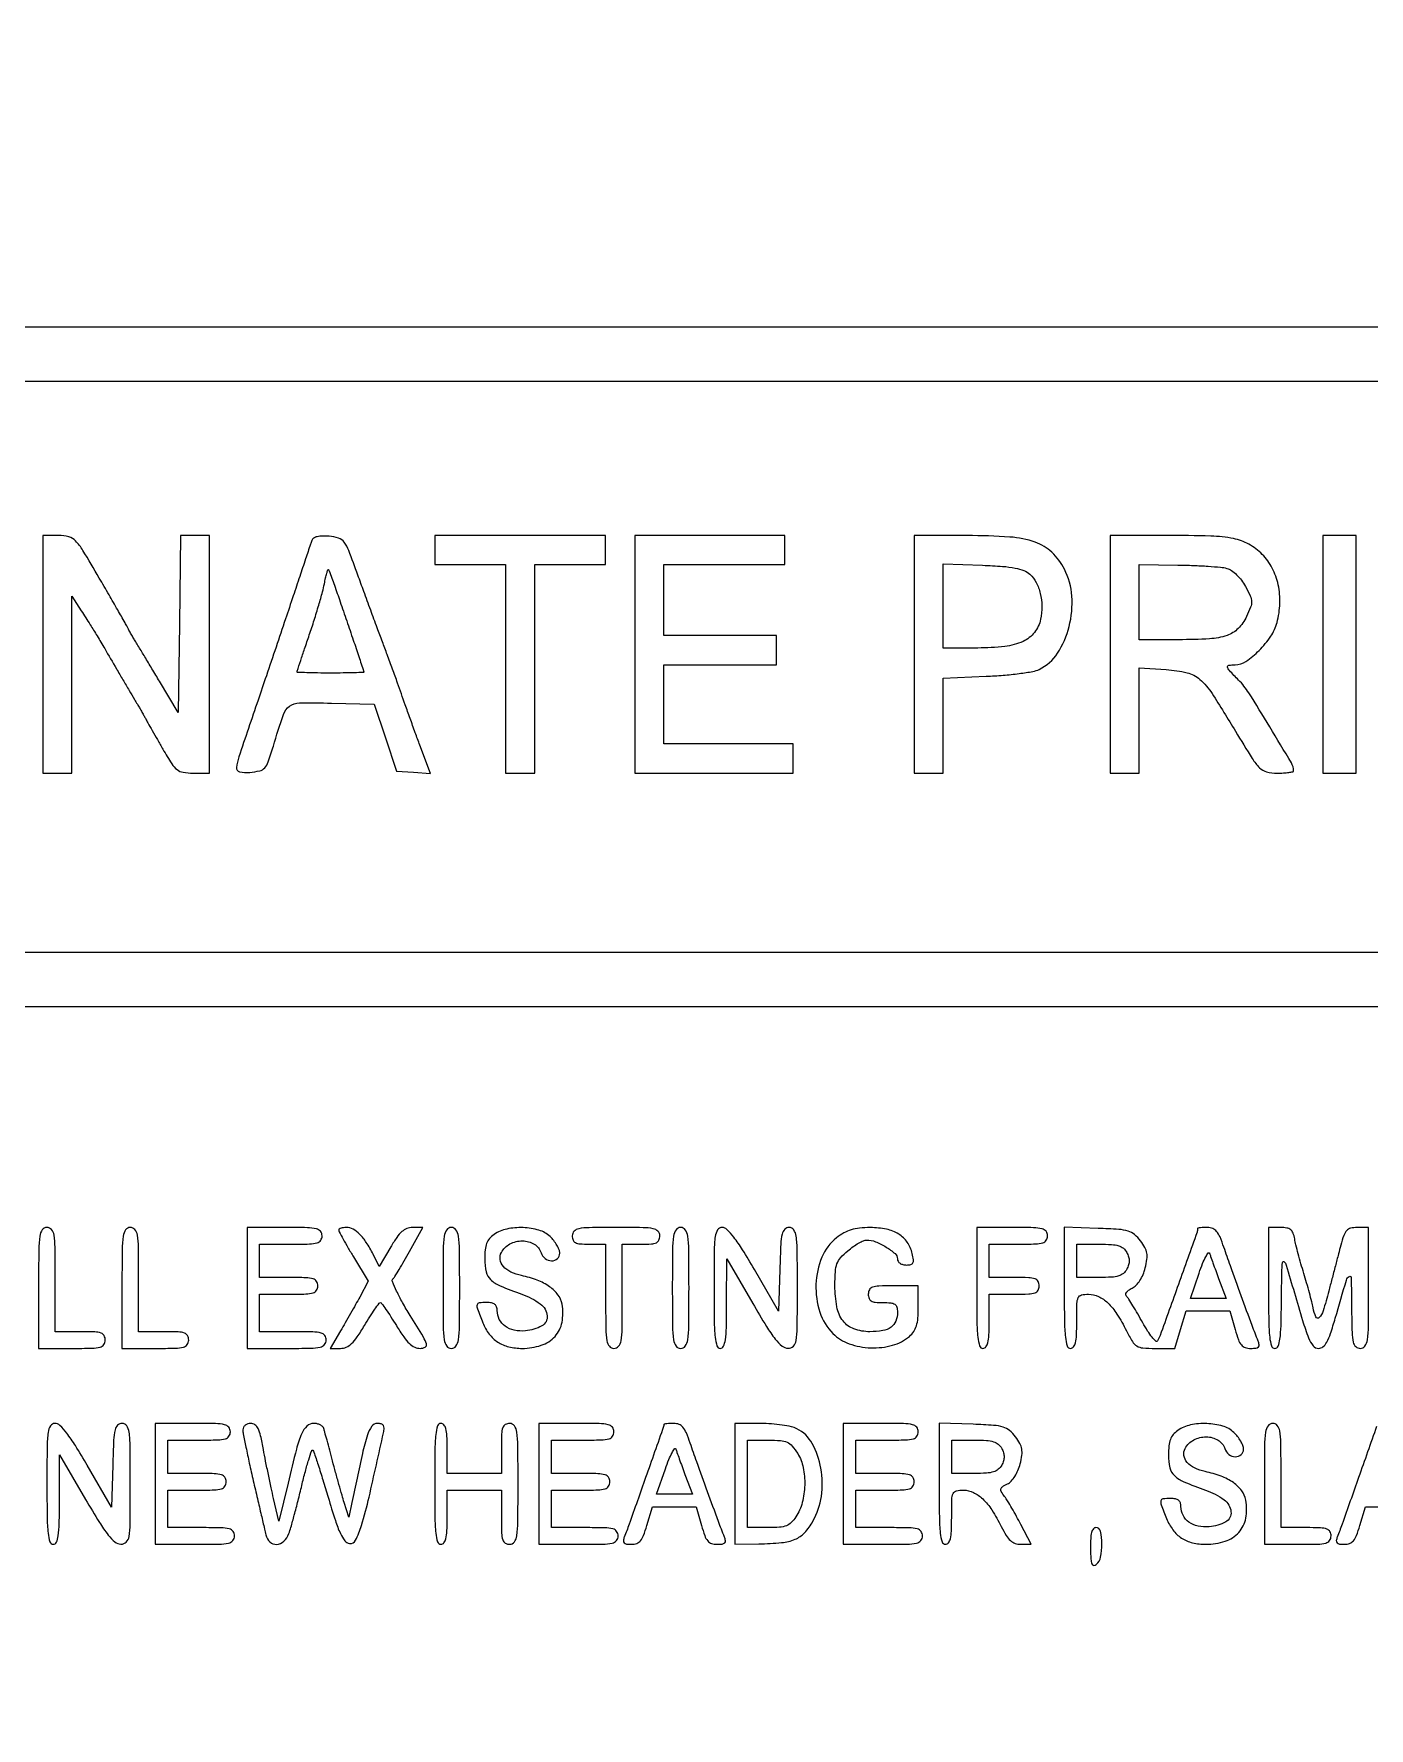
# Model space of a CAD drawing. Extents: x 0 to 1066, y 0 to 761.
# Drawn here: x 837.87 to 864.96, y 529.25 to 563.63 of the extents above; entities that cross this region are included whole.
import ezdxf

# ---------------------------------------------------------------- set-up
doc = ezdxf.new("R2010")
doc.units = 0
doc.header["$MEASUREMENT"] = 0

msp = doc.modelspace()

# ---------------------------------------------------------------- linework, layer by layer
for points in [[(183.390323, 95.266879, 0.000001), (192.989143, 95.254457, 0.000118)], [(865.113091, 535.374234, -0.000052), (864.74712, 534.335462, -0.000388), (864.411576, 533.385728, -0.009822), (864.314575, 533.12805, 0.060048), (864.294983, 533.054319, 0.230938), (864.309232, 533.010462, 0.170663), (864.357325, 532.986354, 0.031659), (864.457579, 532.98, 0.086283), (864.565694, 532.998797, 0.134827), (864.642523, 533.052759, 0.082591), (864.704596, 533.15977, 0.018432), (864.772068, 533.3607), (864.884476, 533.7414), (865.329443, 533.7414)]]:
    msp.add_lwpolyline(points, format="xyb")
for points in [[(409.06215, 749.15415), (40.8618, 749.132981), (40.8618, 380.65769), (40.8618, 12.1824), (501.2973, 12.1824), (961.7328, 12.1824), (961.7328, 380.646631), (961.7328, 749.110861), (961.41555, 749.1633, 0.040886), (961.153339, 749.184871, 0.000002), (934.190609, 749.194398, 0.000089), (904.448031, 749.199508, 0.000054), (869.1804, 749.195529, -0.000029), (813.61687, 749.186499, -0.000004), (696.10453, 749.175037, -0.000004), (556.774728, 749.163736, -0.000004)], [(838.0476, 551.0421), (838.0476, 548.631), (838.3437, 548.631), (838.6398, 548.631), (838.6398, 550.427239), (838.6398, 552.223477), (838.83015, 551.926797, -0.002201), (839.010253, 551.643351, -0.004363), (839.15012, 551.416707, -0.00349), (839.30449, 551.157543, -0.000951), (839.544697, 550.746, 0.000636), (839.674632, 550.523062, 0.000705), (839.800792, 550.307931, 0.000652), (839.908967, 550.12461, 0.003648), (839.967763, 550.0269, -0.004309), (840.012277, 549.952702, -0.003147), (840.06049, 549.869554, -0.00318), (840.105186, 549.790172, -0.007012), (840.138083, 549.728855, 0.00826), (840.179403, 549.652298, 0.001154), (840.267863, 549.495534, 0.001319), (840.373513, 549.310452, 0.001119), (840.486059, 549.115505, 0.011012), (840.665659, 548.82114, 0.083284), (840.77458, 548.700898, 0.12813), (840.89712, 548.647099, 0.039728), (841.099409, 548.631), (841.4316, 548.631), (841.4316, 551.0421), (841.4316, 553.4532), (841.137182, 553.4532), (840.842765, 553.4532), (840.819932, 551.657032), (840.7971, 549.860864), (840.41728, 550.493782, 0.000182), (840.26429, 550.748509, 0.000213), (840.118699, 550.990483, 0.000188), (839.995354, 551.195113, 0.001283), (839.934197, 551.2959, -0.004688), (839.889776, 551.370245, -0.003396), (839.84164, 551.453846, -0.00343), (839.797006, 551.533874, -0.007476), (839.764117, 551.595989, 0.011381), (839.717187, 551.682974, 0.000679), (839.569272, 551.941983, 0.001021), (839.392051, 552.249875, 0.000753), (839.194645, 552.590039, 0.004165), (838.861741, 553.150905, 0.054732), (838.715156, 553.342393, 0.135985), (838.575847, 553.425478, 0.066966), (838.369795, 553.4532), (838.0476, 553.4532)], [(843.506997, 553.352597, 0.002148), (843.480345, 553.274223, 0.000078), (843.380432, 552.976061, 0.000143), (843.262465, 552.623503, 0.000101), (843.129842, 552.2265, -0.000499), (842.973113, 551.758577, -0.000275), (842.780496, 551.186449, -0.000274), (842.584472, 550.606302, -0.000439), (842.416497, 550.1115, 0.000895), (842.027105, 548.961015, 0.052727), (841.979101, 548.745546, 0.385942), (842.040466, 548.660097, 0.073478), (842.248987, 548.646598, 0.035383), (842.44917, 548.677423, 0.155739), (842.550809, 548.737319, 0.099432), (842.6226, 548.859545, 0.010136), (842.726457, 549.1809, -0.008503), (842.930483, 549.819315, -0.15338), (843.055539, 549.990574, -0.157991), (843.254925, 550.057158, -0.009174), (843.905687, 550.051015), (844.7733, 550.0269), (845.000167, 549.3501), (845.227034, 548.6733), (845.571592, 548.647267), (845.916151, 548.621235), (845.700461, 549.197167, -0.001772), (845.606196, 549.451615, -0.00122), (845.501097, 549.740602, -0.00123), (845.401334, 550.019156, -0.002509), (845.324658, 550.2384, 0.002879), (845.247428, 550.458705, 0.001376), (845.145769, 550.740977, 0.001364), (845.037982, 551.0352, 0.001943), (844.940516, 551.2959, -0.001493), (844.83519, 551.576852, -0.000718), (844.701691, 551.937803, -0.000711), (844.563495, 552.314759, -0.001018), (844.442088, 552.6495, 0.00512), (844.256919, 553.147265, 0.068337), (844.163034, 553.317966, 0.156406), (844.050807, 553.398288, 0.056711), (843.856465, 553.437197, 0.026017), (843.720558, 553.441585, 0.054496), (843.615796, 553.428035, 0.077748), (843.543645, 553.398149, 0.174446)], [(855.729, 551.0421), (855.729, 548.631), (856.0251, 548.631), (856.3212, 548.631), (856.3212, 549.594305), (856.3212, 550.557609), (857.18835, 550.595137, 0.009876), (857.535858, 550.617059, 0.011716), (857.862903, 550.651916, 0.010592), (858.136218, 550.693447, 0.070484), (858.267, 550.735732, 0.136332), (858.637772, 551.06385, 0.082361), (858.873717, 551.605222, 0.078456), (858.92942, 552.222028, 0.101652), (858.778756, 552.768254, 0.084668), (858.522458, 553.112002, 0.107305), (858.185025, 553.317675, 0.066803), (857.672283, 553.421715, 0.016266), (856.80765, 553.451342), (855.729, 553.4532)], [(859.7052, 551.0421), (859.7052, 548.631), (860.0013, 548.631), (860.2974, 548.631), (860.2974, 549.698356), (860.2974, 550.765711), (860.846123, 550.730771, -0.04252), (861.268277, 550.667583, -0.124232), (861.527406, 550.532426, -0.068065), (861.773061, 550.244834, -0.006891), (862.249731, 549.479804, 0.004212), (862.59059, 548.926156, 0.055823), (862.73962, 548.738744, 0.13545), (862.881794, 548.657681, 0.062314), (863.095048, 548.631, 0.012358), (863.222545, 548.634152, 0.02036), (863.329913, 548.643857, 0.015444), (863.413352, 548.657472, 0.358854), (863.4276, 548.674768, 0.134073), (863.383349, 548.836826, 0.002721), (862.945281, 549.570034, 0.005067), (862.516851, 550.262388, 0.054494), (862.311549, 550.519858, -0.006548), (862.126285, 550.711327, -0.133359), (862.08863, 550.781808, -0.43227), (862.11439, 550.820239, -0.041091), (862.240256, 550.8306, 0.149824), (862.462277, 550.898656, 0.048555), (862.729765, 551.12028, 0.048091), (862.964606, 551.407296, 0.081834), (863.092516, 551.688915, 0.057208), (863.150313, 552.074621, 0.062334), (863.116238, 552.451968, 0.065695), (862.993783, 552.791893, 0.07726), (862.791991, 553.067969, 0.067849), (862.517407, 553.276669, 0.080143), (862.211752, 553.389794, 0.042012), (861.749919, 553.441062, 0.006646), (860.836725, 553.4532), (859.7052, 553.4532)], [(858.079376, 552.666326, -0.089879), (858.206826, 552.50056, -0.06123), (858.289432, 552.276951, -0.056194), (858.320328, 552.019198, -0.05115), (858.294863, 551.752463, -0.11945), (858.170917, 551.485851, -0.117816), (857.938127, 551.303946, -0.078828), (857.567289, 551.200744, -0.028418), (857.01915, 551.169316), (856.3212, 551.169), (856.3212, 552.023166), (856.3212, 552.877333), (857.116186, 552.848016, -0.008229), (857.522072, 552.826355, -0.029176), (857.780566, 552.793058, -0.046602), (857.956074, 552.742669, -0.091087)], [(844.216302, 551.719011, -0.000598), (844.34876, 551.328311, -0.00097), (844.46031, 550.995859, -0.000118), (844.559108, 550.699274, -0.080504), (844.5618, 550.682661, -0.403919), (844.553436, 550.673997, -0.000968), (844.36299, 550.667645, -0.004907), (844.144517, 550.662928, -0.002944), (843.885, 550.6614, -0.00302), (843.625483, 550.662967, -0.005033), (843.40701, 550.667806, -0.001018), (843.216768, 550.674324, -0.403626), (843.2082, 550.683208, -0.079678), (843.210901, 550.700049, -0.000233), (843.281054, 550.912808, -0.001367), (843.361136, 551.153091, -0.000853), (843.456214, 551.434199, 0.00518), (843.555433, 551.736138, 0.005164), (843.648482, 552.040379, 0.005065), (843.724318, 552.307783, 0.020196), (843.762469, 552.473835, -0.008703), (843.786601, 552.591162, -0.015933), (843.810959, 552.685722, -0.012103), (843.833447, 552.756364, -0.554368), (843.845757, 552.759195, -0.110572), (843.860308, 552.7362, -0.000431), (843.964936, 552.443289, -0.002175), (844.08205, 552.10995, -0.001363)], [(862.074, 552.785972, -0.083855), (862.169308, 552.741604, -0.041618), (862.272759, 552.656882, -0.038594), (862.371213, 552.54559, -0.037838), (862.452116, 552.419779, -0.017776), (862.548389, 552.225603, -0.097675), (862.574919, 552.112302, -0.100843), (862.555984, 551.999098, -0.019561), (862.473718, 551.807653, -0.084795), (862.303263, 551.565914, -0.115291), (862.077613, 551.425107, -0.06787), (861.724698, 551.356214, -0.014315), (861.095593, 551.3382), (860.2974, 551.3382), (860.2974, 552.0996), (860.2974, 552.861), (861.07995, 552.852567, -0.006499), (861.395064, 552.845074, -0.00753), (861.694754, 552.829526, -0.006807), (861.94769, 552.809119, -0.043589)], [(837.963, 538.1829), (837.963, 536.9562), (838.6398, 536.9562, 0.005351), (839.045978, 536.960547, 0.055952), (839.21085, 536.982638, 0.176663), (839.28706, 537.034184, 0.157888), (839.3166, 537.1254, 0.12648), (839.293532, 537.215132, 0.188641), (839.232, 537.2664, 0.072107), (839.102698, 537.289633, 0.008455), (838.809, 537.2946), (838.3014, 537.2946), (838.3014, 538.3521, 0.002827), (838.297669, 539.012059, 0.036854), (838.276866, 539.256262, 0.138781), (838.225606, 539.366732, 0.218517), (838.1322, 539.4096, 0.240299), (838.037878, 539.361491, 0.123223), (837.987067, 539.235113, 0.031956), (837.966589, 538.955762, 0.002322)], [(839.655, 538.1829), (839.655, 536.9562), (840.3318, 536.9562, 0.005351), (840.737978, 536.960547, 0.055952), (840.90285, 536.982638, 0.176663), (840.97906, 537.034184, 0.157888), (841.0086, 537.1254, 0.12648), (840.985532, 537.215132, 0.188641), (840.924, 537.2664, 0.072107), (840.794698, 537.289633, 0.008455), (840.501, 537.2946), (839.9934, 537.2946), (839.9934, 538.3521, 0.002827), (839.989669, 539.012059, 0.036854), (839.968866, 539.256262, 0.138781), (839.917606, 539.366732, 0.218517), (839.8242, 539.4096, 0.240299), (839.729878, 539.361491, 0.123223), (839.679067, 539.235113, 0.031956), (839.658589, 538.955762, 0.002322)], [(842.193, 538.1829), (842.193, 536.9562), (842.9967, 536.9562, 0.004147), (843.487409, 536.96027, 0.047763), (843.678788, 536.981803, 0.16431), (843.766194, 537.033393, 0.179874), (843.8004, 537.1254, 0.157888), (843.77086, 537.216616, 0.176663), (843.69465, 537.268163, 0.055952), (843.529778, 537.290253, 0.005351), (843.1236, 537.2946), (842.4468, 537.2946), (842.4468, 537.6753), (842.4468, 538.056), (843.039, 538.056, 0.006583), (843.388892, 538.060607, 0.063075), (843.536025, 538.083193, 0.183695), (843.60487, 538.134626, 0.142406), (843.6312, 538.2252, 0.142406), (843.60487, 538.315774, 0.183695), (843.536025, 538.367207, 0.063075), (843.388892, 538.389793, 0.006583), (843.039, 538.3944), (842.4468, 538.3944), (842.4468, 538.7328), (842.4468, 539.0712), (843.0813, 539.0712, 0.005909), (843.459326, 539.075667, 0.059311), (843.615338, 539.09799, 0.180365), (843.687856, 539.149488, 0.150217), (843.7158, 539.2404, 0.17273), (843.683127, 539.332157, 0.168559), (843.599475, 539.38375, 0.050222), (843.416922, 539.405449, 0.004487), (842.9544, 539.4096), (842.193, 539.4096)], [(844.0542, 539.357217, 0.12301), (844.063101, 539.321585, 0.003159), (844.142275, 539.175233, 0.006529), (844.239137, 539.004192, 0.00439), (844.354031, 538.811259), (844.653861, 538.317684), (844.478697, 537.996492, -0.002869), (844.396434, 537.847688, -0.001518), (844.292789, 537.664032, -0.00151), (844.185612, 537.476775, -0.002337), (844.091797, 537.31575), (843.880062, 536.9562), (844.089288, 536.9562, 0.105199), (844.206289, 536.981092, 0.085914), (844.312815, 537.052519, 0.052726), (844.42742, 537.187656, 0.014746), (844.576822, 537.4215, -0.006681), (844.686654, 537.599678, -0.010501), (844.78621, 537.749413, -0.004849), (844.873505, 537.872349, -0.254944), (844.898815, 537.884401, -0.226292), (844.924131, 537.870572, -0.004433), (845.011963, 537.746729, -0.009702), (845.112118, 537.596695, -0.006242), (845.222653, 537.419101, 0.014971), (845.371972, 537.188273, 0.051802), (845.487524, 537.053191, 0.083594), (845.594353, 536.98122, 0.106918), (845.710024, 536.9562, 0.130295), (845.809099, 536.982464, 0.351922), (845.834035, 537.04567, 0.060655), (845.770639, 537.186806, 0.002956), (845.502363, 537.625122, -0.011173), (845.34813, 537.886667, -0.01758), (845.228815, 538.118501, -0.011947), (845.143879, 538.310624, -0.293207), (845.153732, 538.365372, 0.047422), (845.192079, 538.415428, 0.003721), (845.28018, 538.558642, 0.005039), (845.382467, 538.731636, 0.003834), (845.491165, 538.92315), (845.762352, 539.4096), (845.550815, 539.4096, 0.093558), (845.436244, 539.387973, 0.088897), (845.335118, 539.325906, 0.059307), (845.232331, 539.209775, 0.018991), (845.108137, 539.015189), (844.876997, 538.620777), (844.75111, 538.867139, 0.025616), (844.613175, 539.106039, 0.052309), (844.477302, 539.27428, 0.070756), (844.343101, 539.375379, 0.126762), (844.210288, 539.4096, 0.031847), (844.150494, 539.405788, 0.049151), (844.100051, 539.394212, 0.063174), (844.065125, 539.377343, 0.253917)], [(846.1692, 538.1829, 0.002322), (846.172789, 537.410038, 0.031956), (846.193267, 537.130688, 0.123223), (846.244078, 537.004309, 0.240299), (846.3384, 536.9562, 0.240299), (846.432722, 537.004309, 0.123223), (846.483533, 537.130688, 0.031956), (846.504011, 537.410038, 0.002322), (846.5076, 538.1829, 0.002322), (846.504011, 538.955762, 0.031956), (846.483533, 539.235113, 0.123223), (846.432722, 539.361491, 0.240299), (846.3384, 539.4096, 0.240299), (846.244078, 539.361491, 0.123223), (846.193267, 539.235113, 0.031956), (846.172789, 538.955762, 0.002322)], [(847.20555, 539.267944, 0.064007), (847.112752, 539.183732, 0.085808), (847.054951, 539.086165, 0.066535), (847.024434, 538.956274, 0.024477), (847.0152, 538.767758, 0.055339), (847.043837, 538.509812, 0.149321), (847.134073, 538.351324, 0.090969), (847.327844, 538.225662, 0.013145), (847.769297, 538.055657, -0.070637), (848.143795, 537.859569, -0.215768), (848.283551, 537.616824, -0.299828), (848.175796, 537.412464, -0.104684), (847.842004, 537.31127, -0.073735), (847.615538, 537.325205, -0.104161), (847.431247, 537.406673, -0.119079), (847.311923, 537.545512, -0.118782), (847.269, 537.723643, 0.082235), (847.256546, 537.798852, 0.147435), (847.220433, 537.849334, 0.119852), (847.156224, 537.877894, 0.045016), (847.0575, 537.8868, 0.028442), (846.903093, 537.87801, 0.327023), (846.860992, 537.839113, 0.139119), (846.867629, 537.759942, 0.005125), (846.977489, 537.477001, 0.065244), (847.106277, 537.247252, 0.088006), (847.279642, 537.084438, 0.085852), (847.50194, 536.988565, 0.059042), (847.775073, 536.9562, 0.079385), (848.164277, 537.018386, 0.130563), (848.442088, 537.199024, 0.137881), (848.584228, 537.485502, 0.093265), (848.584428, 537.852247, 0.114024), (848.500895, 538.043128, 0.079467), (848.33187, 538.207886, 0.063948), (848.082522, 538.3397, 0.038754), (847.761366, 538.432434, -0.060203), (847.544687, 538.505177, -0.103319), (847.393606, 538.620045, -0.141227), (847.329242, 538.758835, -0.162669), (847.353678, 538.902146, -0.149104), (847.527437, 539.075203, -0.123853), (847.781831, 539.137698, -0.133716), (848.021153, 539.0711, -0.183571), (848.158673, 538.897672, 0.153609), (848.240587, 538.781012, 0.157876), (848.373616, 538.733861, 0.194842), (848.489596, 538.777172, 0.210147), (848.538, 538.887253, 0.093821), (848.524333, 538.959446, 0.037607), (848.480483, 539.05037, 0.035541), (848.417123, 539.143863, 0.037508), (848.342197, 539.225653, 0.118482), (848.11647, 539.354394, 0.061394), (847.794123, 539.406356, 0.060569), (847.461956, 539.378454, 0.10142)], [(848.7918, 539.2404, 0.094959), (848.808363, 539.153974, 0.184152), (848.85525, 539.102925, 0.098846), (848.948239, 539.07753, 0.017388), (849.1302, 539.0712), (849.4686, 539.0712), (849.4686, 538.0137, 0.002827), (849.472331, 537.353741, 0.036854), (849.493134, 537.109537, 0.138781), (849.544394, 536.999068, 0.218517), (849.6378, 536.9562, 0.218517), (849.731206, 536.999068, 0.138781), (849.782466, 537.109537, 0.036854), (849.803269, 537.353741, 0.002827), (849.807, 538.0137), (849.807, 539.0712), (850.1877, 539.0712, 0.013964), (850.397458, 539.077059, 0.090841), (850.499663, 539.10175, 0.188085), (850.550234, 539.152795, 0.102588), (850.5684, 539.2404, 0.193568), (850.531202, 539.332885, 0.15568), (850.436213, 539.384421, 0.043488), (850.227205, 539.405667, 0.003595), (849.6801, 539.4096, 0.003595), (849.132995, 539.405667, 0.043488), (848.923988, 539.384421, 0.15568), (848.828998, 539.332885, 0.193568)], [(850.8222, 538.1829, 0.002322), (850.825789, 537.410038, 0.031956), (850.846267, 537.130688, 0.123223), (850.897078, 537.004309, 0.240299), (850.9914, 536.9562, 0.240299), (851.085722, 537.004309, 0.123223), (851.136533, 537.130688, 0.031956), (851.157011, 537.410038, 0.002322), (851.1606, 538.1829, 0.002322), (851.157011, 538.955762, 0.031956), (851.136533, 539.235113, 0.123223), (851.085722, 539.361491, 0.240299), (850.9914, 539.4096, 0.240299), (850.897078, 539.361491, 0.123223), (850.846267, 539.235113, 0.031956), (850.825789, 538.955762, 0.002322)], [(851.6682, 538.1829, 0.003213), (851.672528, 537.509379, 0.022561), (851.691538, 537.1818, 0.049302), (851.727453, 537.006077, 0.328801), (851.7951, 536.9562, 0.295501), (851.860472, 536.998531, 0.070336), (851.898206, 537.129231, 0.029944), (851.91824, 537.376794, 0.004715), (851.923837, 537.86565), (851.925674, 538.7751), (852.452587, 537.868957, 0.006242), (852.731961, 537.402024, 0.029041), (852.911682, 537.144737, 0.052989), (853.048926, 537.004238, 0.170079), (853.16985, 536.959507, 0.199339), (853.278131, 537.002273, 0.163117), (853.335825, 537.113706, 0.036571), (853.356904, 537.372581, 0.002034), (853.3602, 538.1829, 0.002367), (853.356569, 538.950072, 0.031318), (853.336184, 539.232383, 0.117824), (853.286377, 539.361077, 0.246563), (853.19396, 539.4096, 0.195513), (853.103155, 539.372682, 0.145553), (853.049852, 539.277256, 0.043894), (853.022339, 539.070993, 0.004128), (853.00361, 538.559718), (852.9795, 537.709836), (852.486317, 538.559718, 0.007787), (852.246238, 538.958983, 0.025041), (852.069401, 539.21361, 0.035073), (851.931547, 539.368518, 0.195814), (851.830667, 539.4096, 0.254619), (851.740661, 539.360588, 0.110911), (851.692151, 539.228758, 0.030502), (851.671887, 538.942586, 0.002427)], [(854.151328, 539.197743, 0.129246), (853.855205, 538.805097, 0.088626), (853.737013, 538.256792, 0.087215), (853.815565, 537.693133, 0.118789), (854.08236, 537.256931, 0.112618), (854.410824, 537.050494, 0.075265), (854.848935, 536.967795, 0.075304), (855.291652, 537.018485, 0.113008), (855.633523, 537.200566, 0.065979), (855.721355, 537.299789, 0.074329), (855.776072, 537.414691, 0.054743), (855.804967, 537.567684, 0.019325), (855.8136, 537.790973), (855.8136, 538.2252), (855.306, 538.2252, 0.008455), (855.012302, 538.220233, 0.072107), (854.883, 538.197, 0.188641), (854.821468, 538.145732, 0.12648), (854.7984, 538.056, 0.087745), (854.813399, 537.971192, 0.177212), (854.856563, 537.920036, 0.10769), (854.940166, 537.893753, 0.022514), (855.0945, 537.8868, -0.021714), (855.256585, 537.879758, -0.124268), (855.337265, 537.851751, -0.187079), (855.377695, 537.795064, -0.062494), (855.3906, 537.69222, -0.091498), (855.356963, 537.509947, -0.148314), (855.261174, 537.386386, -0.113347), (855.091088, 537.316247, -0.041372), (854.82992, 537.2946, -0.086758), (854.507334, 537.350999, -0.145015), (854.287123, 537.512975, -0.116882), (854.161179, 537.798149, -0.045825), (854.1216, 538.229089, -0.015089), (854.130247, 538.515568, -0.073154), (854.163495, 538.674358, -0.095003), (854.236951, 538.796379, -0.035007), (854.381891, 538.93678, -0.021479), (854.490686, 539.020617, -0.024071), (854.602326, 539.091463, -0.024321), (854.702191, 539.142028, -0.105406), (854.766792, 539.1558, -0.095864), (854.944127, 539.121484, -0.042073), (855.158696, 539.013465, -0.039621), (855.341119, 538.880547, -0.218876), (855.3906, 538.772927, 0.137225), (855.404137, 538.724532, 0.104143), (855.441996, 538.684139, 0.087371), (855.499539, 538.657335, 0.065501), (855.568971, 538.6482, 0.051376), (855.661948, 538.657779, 0.224479), (855.704899, 538.690225, 0.158116), (855.71558, 538.752988, 0.023398), (855.690742, 538.88085, 0.090086), (855.588494, 539.11084, 0.105062), (855.416033, 539.275882, 0.089301), (855.16748, 539.373988, 0.048933), (854.8407, 539.406781, 0.02471), (854.621234, 539.396418, 0.049497), (854.451112, 539.362729, 0.05494), (854.302639, 539.299221, 0.038421)], [(856.998, 538.1829, 0.003213), (857.002328, 537.509379, 0.022561), (857.021338, 537.1818, 0.049302), (857.057253, 537.006077, 0.328801), (857.1249, 536.9562, 0.232029), (857.186637, 536.98648, 0.108427), (857.225769, 537.069, 0.047315), (857.246501, 537.224857, 0.00942), (857.2518, 537.5061), (857.2518, 538.056), (857.7594, 538.056, 0.008455), (858.053098, 538.060967, 0.072107), (858.1824, 538.0842, 0.188641), (858.243932, 538.135468, 0.12648), (858.267, 538.2252, 0.12648), (858.243932, 538.314932, 0.188641), (858.1824, 538.3662, 0.072107), (858.053098, 538.389433, 0.008455), (857.7594, 538.3944), (857.2518, 538.3944), (857.2518, 538.7328), (857.2518, 539.0712), (857.844, 539.0712, 0.006583), (858.193892, 539.075807, 0.063075), (858.341025, 539.098393, 0.183695), (858.40987, 539.149826, 0.142406), (858.4362, 539.2404, 0.165398), (858.405083, 539.331895, 0.1727), (858.325163, 539.383474, 0.052938), (858.151445, 539.405357, 0.004884), (857.7171, 539.4096), (856.998, 539.4096)], [(858.7746, 538.186321, 0.003202), (858.778926, 537.510813, 0.022501), (858.797932, 537.18237, 0.049121), (858.83383, 537.006147, 0.329081), (858.9015, 536.9562, 0.232029), (858.963237, 536.98648, 0.108427), (859.002369, 537.069, 0.047315), (859.023101, 537.224857, 0.00942), (859.0284, 537.5061, -0.00595), (859.032707, 537.868065, -0.096871), (859.058744, 537.986198, -0.238613), (859.12341, 538.039815, -0.056005), (859.267453, 538.056, -0.111153), (859.468905, 538.010656, -0.081177), (859.65822, 537.879801, -0.058854), (859.84391, 537.653171, -0.025924), (860.035772, 537.31575, 0.019528), (860.156603, 537.09678, 0.119336), (860.246852, 537.005704, 0.1192), (860.368813, 536.965946, 0.019465), (860.61905, 536.9562), (861.021861, 536.9562), (861.134268, 537.3369), (861.246676, 537.7176), (861.691643, 537.7176), (862.136611, 537.7176), (862.2432, 537.3369, 0.017944), (862.308585, 537.13199, 0.087286), (862.368812, 537.026531, 0.141822), (862.446034, 536.974152, 0.078722), (862.559346, 536.9562, 0.029308), (862.664492, 536.962368, 0.166988), (862.714222, 536.986276, 0.236769), (862.729064, 537.030066, 0.061225), (862.70929, 537.10425, -0.006965), (862.587001, 537.420606, -0.001209), (862.365745, 538.02204, -0.001323), (862.146017, 538.628787, -0.005089), (862.014252, 539.00775, 0.017403), (861.935481, 539.2175, 0.074917), (861.866722, 539.331275, 0.125362), (861.787016, 539.389172, 0.094981), (861.680449, 539.4096, 0.00999), (861.604284, 539.408078, 0.016528), (861.540152, 539.403387, 0.010464), (861.489048, 539.396862, 0.371455), (861.481795, 539.38845, -0.085713), (861.468656, 539.312477, -0.000205), (861.091579, 538.255462, -0.000326), (860.720115, 537.217662, -0.052347), (860.667049, 537.10752, -0.469935), (860.631771, 537.102598, -0.03714), (860.557641, 537.181135, -0.029772), (860.466237, 537.308422, -0.015705), (860.367543, 537.47616, 0.00553), (860.267032, 537.655225, 0.006942), (860.169761, 537.81882, 0.005676), (860.084907, 537.953665, 0.053145), (860.041876, 538.006964, -0.183705), (860.02446, 538.04575, -0.158456), (860.035813, 538.089191, -0.095196), (860.079079, 538.134736, -0.040132), (860.151733, 538.178387, 0.084253), (860.233683, 538.238001, 0.049314), (860.309749, 538.332986, 0.044595), (860.373456, 538.453132, 0.038698), (860.418464, 538.588463, 0.026721), (860.452434, 538.764822, 0.076578), (860.450442, 538.889241, 0.082928), (860.411416, 539.001584, 0.035157), (860.325072, 539.136262, 0.057331), (860.202502, 539.26654, 0.10358), (860.074117, 539.335832, 0.055706), (859.878985, 539.370774, 0.007564), (859.463758, 539.391871), (858.7746, 539.416443)], [(862.92, 538.1829, 0.003213), (862.924328, 537.509379, 0.022561), (862.943338, 537.1818, 0.049302), (862.979253, 537.006077, 0.328801), (863.0469, 536.9562, 0.305395), (863.113134, 537.000816, 0.062503), (863.151402, 537.144464, 0.027449), (863.17321, 537.41436, 0.004264), (863.182437, 537.95025, -0.002416), (863.189785, 538.493722, -0.029471), (863.205846, 538.701143, -0.603012), (863.237612, 538.712714, -0.138127), (863.278091, 538.6482, 0.001112), (863.611607, 537.522584, 0.020238), (863.733204, 537.168451, 0.077221), (863.825419, 537.009377, 0.226588), (863.936737, 536.9562, 0.178321), (864.024945, 536.988692, 0.090477), (864.100767, 537.081602, 0.045479), (864.177422, 537.25648, 0.010027), (864.275009, 537.56955, -0.001209), (864.501305, 538.343315, -0.180504), (864.556126, 538.416317, -0.586533), (864.597168, 538.394353, -0.002598), (864.605321, 537.78105, 0.004063), (864.613482, 537.27801, 0.046466), (864.636647, 537.081291, 0.159576), (864.688938, 536.991336, 0.183972), (864.7812, 536.9562, 0.240299), (864.875522, 537.004309, 0.123223), (864.926333, 537.130688, 0.031956), (864.946811, 537.410038, 0.002322), (864.9504, 538.1829), (864.9504, 539.4096), (864.715835, 539.4096, 0.057703), (864.585747, 539.394537, 0.150789), (864.505417, 539.347484, 0.102355), (864.447477, 539.250296, 0.018959), (864.38648, 539.05005, 0.000085), (864.339737, 538.872626, 0.000034), (864.27545, 538.628372, 0.000033), (864.206016, 538.36442, 0.000041), (864.141614, 538.11945, -0.009374), (864.028179, 537.718552, -0.115475), (863.949191, 537.582001, -0.538762), (863.882254, 537.593623, -0.053672), (863.823597, 537.78105, 0.012912), (863.796467, 537.901309, 0.003926), (863.749247, 538.082041, 0.003928), (863.693136, 538.283794, 0.004276), (863.635378, 538.479, -0.00492), (863.577894, 538.674206, -0.004529), (863.522602, 538.875959, -0.004526), (863.476571, 539.056701, -0.014927), (863.450881, 539.17695, 0.043617), (863.417978, 539.296863, 0.134321), (863.369398, 539.364621, 0.130778), (863.292229, 539.399234, 0.040414), (863.164198, 539.4096), (862.92, 539.4096)], [(860.0436, 538.902, -0.049536), (860.079762, 538.814626, -0.073486), (860.091853, 538.7328, -0.073486), (860.079762, 538.650974, -0.049536), (860.0436, 538.5636, -0.09537), (859.974705, 538.478675, -0.100861), (859.880466, 538.427433, -0.059921), (859.735432, 538.401448, -0.014397), (859.490723, 538.3944), (859.0284, 538.3944), (859.0284, 538.7328), (859.0284, 539.0712), (859.490723, 539.0712, -0.014397), (859.735432, 539.064152, -0.059921), (859.880466, 539.038167, -0.100861), (859.974705, 538.986925, -0.09537)], [(861.907955, 538.37325), (862.057744, 537.9714), (861.695438, 537.9714), (861.333132, 537.9714), (861.510943, 538.485818, -0.011999), (861.581693, 538.675624, -0.026422), (861.646717, 538.816059, -0.047278), (861.697034, 538.892701, -0.601846), (861.72346, 538.887668, 0.009837), (861.745296, 538.821495, 0.001488), (861.791971, 538.690123, 0.001668), (861.848062, 538.535356, 0.001442)], [(838.1322, 534.2067, 0.003213), (838.136528, 533.533179, 0.022561), (838.155538, 533.2056, 0.049302), (838.191453, 533.029877, 0.328801), (838.2591, 532.98, 0.295501), (838.324472, 533.022331, 0.070336), (838.362206, 533.153031, 0.029944), (838.38224, 533.400594, 0.004715), (838.387837, 533.88945), (838.389674, 534.7989), (838.916587, 533.892757, 0.006242), (839.195961, 533.425824, 0.029041), (839.375682, 533.168537, 0.052989), (839.512926, 533.028038, 0.170079), (839.63385, 532.983307, 0.199339), (839.742131, 533.026073, 0.163117), (839.799825, 533.137506, 0.036571), (839.820904, 533.396381, 0.002034), (839.8242, 534.2067, 0.002367), (839.820569, 534.973872, 0.031318), (839.800184, 535.256183, 0.117824), (839.750377, 535.384877, 0.246563), (839.65796, 535.4334, 0.195513), (839.567155, 535.396482, 0.145553), (839.513852, 535.301056, 0.043894), (839.486339, 535.094793, 0.004128), (839.46761, 534.583518), (839.4435, 533.733636), (838.950317, 534.583518, 0.007787), (838.710238, 534.982783, 0.025041), (838.533401, 535.23741, 0.035073), (838.395547, 535.392318, 0.195814), (838.294667, 535.4334, 0.254619), (838.204661, 535.384388, 0.110911), (838.156151, 535.252558, 0.030502), (838.135887, 534.966386, 0.002427)], [(840.3318, 534.2067), (840.3318, 532.98), (841.1355, 532.98, 0.004147), (841.626209, 532.98407, 0.047763), (841.817588, 533.005603, 0.16431), (841.904994, 533.057193, 0.179874), (841.9392, 533.1492, 0.157888), (841.90966, 533.240416, 0.176663), (841.83345, 533.291962, 0.055952), (841.668578, 533.314053, 0.005351), (841.2624, 533.3184), (840.5856, 533.3184), (840.5856, 533.6991), (840.5856, 534.0798), (841.1778, 534.0798, 0.006583), (841.527692, 534.084407, 0.063075), (841.674825, 534.106993, 0.183695), (841.74367, 534.158426, 0.142406), (841.77, 534.249, 0.142406), (841.74367, 534.339574, 0.183695), (841.674825, 534.391007, 0.063075), (841.527692, 534.413593, 0.006583), (841.1778, 534.4182), (840.5856, 534.4182), (840.5856, 534.7566), (840.5856, 535.095), (841.2201, 535.095, 0.005909), (841.598126, 535.099467, 0.059311), (841.754138, 535.12179, 0.180365), (841.826656, 535.173288, 0.150217), (841.8546, 535.2642, 0.17273), (841.821927, 535.355957, 0.168559), (841.738275, 535.40755, 0.050222), (841.555722, 535.429249, 0.004487), (841.0932, 535.4334), (840.3318, 535.4334)], [(842.1084, 535.305804, 0.047767), (842.116643, 535.219713, 0.002528), (842.170438, 534.948743, 0.003959), (842.238692, 534.626857, 0.00287), (842.319593, 534.269454, -0.000002), (842.4037, 533.907538, -0.000002), (842.481737, 533.571731, -0.000002), (842.547237, 533.289867, -0.000017), (842.575005, 533.17035, 0.147869), (842.656327, 533.028931, 0.205885), (842.791844, 532.979582, 0.176392), (842.937655, 533.042275, 0.11354), (843.041046, 533.196883, 0.021448), (843.083456, 533.324671, 0.003611), (843.152271, 533.573007, 0.003945), (843.228781, 533.866264, 0.003496), (843.303889, 534.172747, -0.006156), (843.37612, 534.460852, -0.010899), (843.443762, 534.696299, -0.005551), (843.504441, 534.884007, -0.556878), (843.52675, 534.88925, -0.11647), (843.54987, 534.851834, -0.001547), (843.635785, 534.591281, -0.004332), (843.732093, 534.287234, -0.00282), (843.838285, 533.934536, 0.006286), (843.984608, 533.460477, 0.030826), (844.086862, 533.199623, 0.058933), (844.176981, 533.053603, 0.190588), (844.273884, 532.997675, 0.326366), (844.396475, 533.062144, 0.039676), (844.515107, 533.362283, 0.018108), (844.669341, 533.939996, 0.002117), (844.961334, 535.24305, 0.040046), (844.974278, 535.33753, 0.15964), (844.959414, 535.393294, 0.190105), (844.916544, 535.423768, 0.060633), (844.837408, 535.4334, 0.243546), (844.724412, 535.37489, 0.075824), (844.636229, 535.198617, 0.023764), (844.534662, 534.82433, 0.001912), (844.318079, 533.826), (844.255026, 533.5299), (844.164798, 533.826, -0.004222), (844.120212, 533.976872, -0.001439), (844.057959, 534.196654, -0.00143), (843.990605, 534.439756, -0.001648), (843.927796, 534.672, 0.00027), (843.869398, 534.890317, 0.000345), (843.815337, 535.091431, 0.000267), (843.7698, 535.260013, 0.002921), (843.751066, 535.32765, 0.133791), (843.726706, 535.368101, 0.071199), (843.678812, 535.402336, 0.062684), (843.61591, 535.425528, 0.057069), (843.547161, 535.4334, 0.191396), (843.409437, 535.378676, 0.101864), (843.302533, 535.226152, 0.038771), (843.194981, 534.912973, 0.004991), (843.02395, 534.223987), (842.839606, 533.44834), (842.730833, 533.91212, -0.004337), (842.682244, 534.127687, -0.002315), (842.62572, 534.394985, -0.002304), (842.570521, 534.668477, -0.003592), (842.525745, 534.90465, 0.011053), (842.468827, 535.182179, 0.057006), (842.416863, 535.32989, 0.121799), (842.353834, 535.40555, 0.159795), (842.268915, 535.4334, 0.077986), (842.207596, 535.423777, 0.090324), (842.155551, 535.395919, 0.100781), (842.120758, 535.354466, 0.124994)], [(846, 534.2067, 0.003213), (846.004328, 533.533179, 0.022561), (846.023338, 533.2056, 0.049302), (846.059253, 533.029877, 0.328801), (846.1269, 532.98, 0.232029), (846.188637, 533.01028, 0.108427), (846.227769, 533.0928, 0.047315), (846.248501, 533.248657, 0.00942), (846.2538, 533.5299), (846.2538, 534.0798), (846.8037, 534.0798), (847.3536, 534.0798), (847.3536, 533.5299, 0.007414), (847.358371, 533.20812, 0.067313), (847.381258, 533.069888, 0.186514), (847.432613, 533.004704, 0.134481), (847.5228, 532.98, 0.240299), (847.617122, 533.028109, 0.123223), (847.667933, 533.154487, 0.031956), (847.688411, 533.433838, 0.002322), (847.692, 534.2067, 0.002322), (847.688411, 534.979562, 0.031956), (847.667933, 535.258912, 0.123223), (847.617122, 535.385291, 0.240299), (847.5228, 535.4334, 0.12648), (847.433068, 535.410332, 0.188641), (847.3818, 535.3488, 0.072107), (847.358567, 535.219498, 0.008455), (847.3536, 534.9258), (847.3536, 534.4182), (846.8037, 534.4182), (846.2538, 534.4182), (846.2538, 534.9258, 0.010614), (846.248347, 535.182641, 0.050675), (846.227363, 535.32765, 0.113455), (846.188068, 535.40483, 0.222027), (846.1269, 535.4334, 0.328801), (846.059253, 535.383523, 0.049302), (846.023338, 535.2078, 0.022561), (846.004328, 534.880221, 0.003213)], [(848.115, 534.2067), (848.115, 532.98), (848.9187, 532.98, 0.004147), (849.409409, 532.98407, 0.047763), (849.600788, 533.005603, 0.16431), (849.688194, 533.057193, 0.179874), (849.7224, 533.1492, 0.157888), (849.69286, 533.240416, 0.176663), (849.61665, 533.291962, 0.055952), (849.451778, 533.314053, 0.005351), (849.0456, 533.3184), (848.3688, 533.3184), (848.3688, 533.6991), (848.3688, 534.0798), (848.961, 534.0798, 0.006583), (849.310892, 534.084407, 0.063075), (849.458025, 534.106993, 0.183695), (849.52687, 534.158426, 0.142406), (849.5532, 534.249, 0.142406), (849.52687, 534.339574, 0.183695), (849.458025, 534.391007, 0.063075), (849.310892, 534.413593, 0.006583), (848.961, 534.4182), (848.3688, 534.4182), (848.3688, 534.7566), (848.3688, 535.095), (849.0033, 535.095, 0.005909), (849.381326, 535.099467, 0.059311), (849.537338, 535.12179, 0.180365), (849.609856, 535.173288, 0.150217), (849.6378, 535.2642, 0.17273), (849.605127, 535.355957, 0.168559), (849.521475, 535.40755, 0.050222), (849.338922, 535.429249, 0.004487), (848.8764, 535.4334), (848.115, 535.4334)], [(850.652995, 535.41225, -0.084799), (850.646491, 535.374234, -0.000052), (850.28052, 534.335462, -0.000388), (849.944976, 533.385728, -0.009822), (849.847975, 533.12805, 0.060048), (849.828383, 533.054319, 0.230938), (849.842632, 533.010462, 0.170663), (849.890725, 532.986354, 0.031659), (849.990979, 532.98, 0.086283), (850.099094, 532.998797, 0.134827), (850.175923, 533.052759, 0.082591), (850.237996, 533.15977, 0.018432), (850.305468, 533.3607), (850.417876, 533.7414), (850.862843, 533.7414), (851.307811, 533.7414), (851.4144, 533.3607, 0.017944), (851.479785, 533.15579, 0.087286), (851.540012, 533.050331, 0.141822), (851.617234, 532.997952, 0.078722), (851.730546, 532.98, 0.029308), (851.835692, 532.986168, 0.166988), (851.885422, 533.010076, 0.236769), (851.900264, 533.053866, 0.061225), (851.88049, 533.12805, -0.006965), (851.758201, 533.444406, -0.001209), (851.536945, 534.04584, -0.001323), (851.317217, 534.652587, -0.005089), (851.185452, 535.03155, 0.017403), (851.106681, 535.2413, 0.074917), (851.037922, 535.355075, 0.125362), (850.958216, 535.412972, 0.094981), (850.851649, 535.4334, 0.00999), (850.775484, 535.431878, 0.016528), (850.711352, 535.427187, 0.010464), (850.660248, 535.420662, 0.371455)], [(852.0912, 534.2067), (852.0912, 532.98), (852.57765, 532.988433, 0.018847), (853.04062, 533.013933, 0.076273), (853.314029, 533.082281, 0.107083), (853.505218, 533.216069, 0.057946), (853.675422, 533.448964, 0.09461), (853.846413, 533.953618, 0.077415), (853.837001, 534.524231, 0.083451), (853.661367, 535.024665, 0.148656), (853.351184, 535.326403, 0.065462), (853.23884, 535.366866, 0.01784), (853.052859, 535.400574, 0.017725), (852.837231, 535.423991, 0.017594), (852.61995, 535.432153), (852.0912, 535.4334)], [(854.2908, 534.2067), (854.2908, 532.98), (855.0945, 532.98, 0.004147), (855.585209, 532.98407, 0.047763), (855.776588, 533.005603, 0.16431), (855.863994, 533.057193, 0.179874), (855.8982, 533.1492, 0.157888), (855.86866, 533.240416, 0.176663), (855.79245, 533.291962, 0.055952), (855.627578, 533.314053, 0.005351), (855.2214, 533.3184), (854.5446, 533.3184), (854.5446, 533.6991), (854.5446, 534.0798), (855.1368, 534.0798, 0.006583), (855.486692, 534.084407, 0.063075), (855.633825, 534.106993, 0.183695), (855.70267, 534.158426, 0.142406), (855.729, 534.249, 0.142406), (855.70267, 534.339574, 0.183695), (855.633825, 534.391007, 0.063075), (855.486692, 534.413593, 0.006583), (855.1368, 534.4182), (854.5446, 534.4182), (854.5446, 534.7566), (854.5446, 535.095), (855.1791, 535.095, 0.005909), (855.557126, 535.099467, 0.059311), (855.713138, 535.12179, 0.180365), (855.785656, 535.173288, 0.150217), (855.8136, 535.2642, 0.17273), (855.780927, 535.355957, 0.168559), (855.697275, 535.40755, 0.050222), (855.514722, 535.429249, 0.004487), (855.0522, 535.4334), (854.2908, 535.4334)], [(856.2366, 534.210121, 0.003202), (856.240926, 533.534613, 0.022501), (856.259932, 533.20617, 0.049121), (856.29583, 533.029947, 0.329081), (856.3635, 532.98, 0.232029), (856.425237, 533.01028, 0.108427), (856.464369, 533.0928, 0.047315), (856.485101, 533.248657, 0.00942), (856.4904, 533.5299, -0.00595), (856.494707, 533.891865, -0.096871), (856.520744, 534.009998, -0.238613), (856.58541, 534.063615, -0.056005), (856.729453, 534.0798, -0.111153), (856.930905, 534.034456, -0.081177), (857.12022, 533.903601, -0.058854), (857.30591, 533.676971, -0.025924), (857.497772, 533.33955, 0.021841), (857.597516, 533.160753, 0.069009), (857.68467, 533.055227, 0.100305), (857.777178, 532.999432, 0.085906), (857.889445, 532.98), (858.10065, 532.98), (857.894473, 533.38185, 0.006834), (857.806406, 533.547872, 0.006481), (857.712298, 533.714412, 0.006451), (857.625251, 533.85956, 0.022591), (857.563827, 533.949675, -0.02569), (857.497248, 534.048664, -0.192002), (857.488329, 534.103464, -0.198014), (857.519663, 534.14839, -0.027525), (857.620528, 534.205575, 0.089041), (857.698481, 534.263414, 0.046566), (857.772998, 534.359076, 0.042448), (857.836234, 534.479402, 0.038847), (857.880464, 534.612263, 0.026721), (857.914434, 534.788622, 0.076578), (857.912442, 534.913041, 0.082928), (857.873416, 535.025384, 0.035157), (857.787072, 535.160062, 0.057331), (857.664502, 535.29034, 0.10358), (857.536117, 535.359632, 0.055706), (857.340985, 535.394574, 0.007564), (856.925758, 535.415671), (856.2366, 535.440243)], [(861.07995, 535.291744, 0.064007), (860.987152, 535.207532, 0.085808), (860.929351, 535.109965, 0.066535), (860.898834, 534.980074, 0.024477), (860.8896, 534.791558, 0.055339), (860.918237, 534.533612, 0.149321), (861.008473, 534.375124, 0.090969), (861.202244, 534.249462, 0.013145), (861.643697, 534.079457, -0.070637), (862.018195, 533.883369, -0.215768), (862.157951, 533.640624, -0.299828), (862.050196, 533.436264, -0.104684), (861.716404, 533.33507, -0.073735), (861.489938, 533.349005, -0.104161), (861.305647, 533.430473, -0.119079), (861.186323, 533.569312, -0.118782), (861.1434, 533.747443, 0.082235), (861.130946, 533.822652, 0.147435), (861.094833, 533.873134, 0.119852), (861.030624, 533.901694, 0.045016), (860.9319, 533.9106, 0.028442), (860.777493, 533.90181, 0.327023), (860.735392, 533.862913, 0.139119), (860.742029, 533.783742, 0.005125), (860.851889, 533.500801, 0.065244), (860.980677, 533.271052, 0.088006), (861.154042, 533.108238, 0.085852), (861.37634, 533.012365, 0.059042), (861.649473, 532.98, 0.079385), (862.038677, 533.042186, 0.130563), (862.316488, 533.222824, 0.137881), (862.458628, 533.509302, 0.093265), (862.458828, 533.876047, 0.114024), (862.375295, 534.066928, 0.079467), (862.20627, 534.231686, 0.063948), (861.956922, 534.3635, 0.038754), (861.635766, 534.456234, -0.060203), (861.419087, 534.528977, -0.103319), (861.268006, 534.643845, -0.141227), (861.203642, 534.782635, -0.162669), (861.228078, 534.925946, -0.149104), (861.401837, 535.099003, -0.123853), (861.656231, 535.161498, -0.133716), (861.895553, 535.0949, -0.183571), (862.033073, 534.921472, 0.153609), (862.114987, 534.804812, 0.157876), (862.248016, 534.757661, 0.194842), (862.363996, 534.800972, 0.210147), (862.4124, 534.911053, 0.093821), (862.398733, 534.983246, 0.037607), (862.354883, 535.07417, 0.035541), (862.291523, 535.167663, 0.037508), (862.216597, 535.249453, 0.118482), (861.99087, 535.378194, 0.061394), (861.668523, 535.430156, 0.060569), (861.336356, 535.402254, 0.10142)], [(862.8354, 534.2067), (862.8354, 532.98), (863.5122, 532.98, 0.005351), (863.918378, 532.984347, 0.055952), (864.08325, 533.006437, 0.176663), (864.15946, 533.057984, 0.157888), (864.189, 533.1492, 0.12648), (864.165932, 533.238932, 0.188641), (864.1044, 533.2902, 0.072107), (863.975098, 533.313433, 0.008455), (863.6814, 533.3184), (863.1738, 533.3184), (863.1738, 534.3759, 0.002827), (863.170069, 535.035859, 0.036854), (863.149266, 535.280062, 0.138781), (863.098006, 535.390532, 0.218517), (863.0046, 535.4334, 0.240299), (862.910278, 535.385291, 0.123223), (862.859467, 535.258912, 0.031956), (862.838989, 534.979562, 0.002322)], [(853.366153, 534.82005, -0.090931), (853.478474, 534.538331, -0.056823), (853.508535, 534.183409, -0.056208), (853.457625, 533.825588, -0.081785), (853.32883, 533.534709, -0.053857), (853.235567, 533.421166, -0.102503), (853.136565, 533.357535, -0.073821), (852.998888, 533.326809, -0.018052), (852.76605, 533.3184), (852.345, 533.3184), (852.345, 534.2067), (852.345, 535.095), (852.769243, 535.095, -0.017821), (853.019218, 535.086088, -0.090339), (853.153717, 535.051535, -0.111314), (853.253476, 534.975166, -0.033754)], [(857.5056, 534.9258, -0.049536), (857.541762, 534.838426, -0.073486), (857.553853, 534.7566, -0.073486), (857.541762, 534.674774, -0.049536), (857.5056, 534.5874, -0.09537), (857.436705, 534.502475, -0.100861), (857.342466, 534.451233, -0.059921), (857.197432, 534.425248, -0.014397), (856.952723, 534.4182), (856.4904, 534.4182), (856.4904, 534.7566), (856.4904, 535.095), (856.952723, 535.095, -0.014397), (857.197432, 535.087952, -0.059921), (857.342466, 535.061967, -0.100861), (857.436705, 535.010725, -0.09537)], [(851.079155, 534.39705), (851.228944, 533.9952), (850.866638, 533.9952), (850.504332, 533.9952), (850.682143, 534.509618, -0.011999), (850.752893, 534.699424, -0.026422), (850.817917, 534.839859, -0.047278), (850.868234, 534.916501, -0.601846), (850.89466, 534.911468, 0.009837), (850.916496, 534.845295, 0.001488), (850.963171, 534.713923, 0.001668), (851.019262, 534.559156, 0.001442)], [(859.308087, 532.898413, 0.009264), (859.315432, 532.67999, 0.072827), (859.335298, 532.580733, 0.300554), (859.372213, 532.553022, 0.190435), (859.425211, 532.570371, 0.174687), (859.51268, 532.71891, 0.048732), (859.537021, 532.99193, 0.050664), (859.509094, 533.245456, 0.353693), (859.418876, 533.3184, 0.226957), (859.365449, 533.292832, 0.105432), (859.329926, 533.222554, 0.053591), (859.310944, 533.097659, 0.014711)]]:
    msp.add_lwpolyline(points, format="xyb", close=True)
for points in [[(960.8868, 569.4426), (960.8868, 403.4574), (869.3496, 403.4574), (777.8124, 403.4574), (777.8124, 473.6754), (777.8124, 543.8934), (868.7574, 543.8934), (959.7024, 543.8934), (959.7024, 544.4433), (959.7024, 544.9932), (868.7574, 544.9932), (777.8124, 544.9932), (777.8124, 550.7883), (777.8124, 556.5834), (868.7574, 556.5834), (959.7024, 556.5834), (959.7024, 557.1333), (959.7024, 557.6832), (868.7574, 557.6832), (777.8124, 557.6832), (777.8124, 646.5555), (777.8124, 735.4278), (869.3496, 735.4278), (960.8868, 735.4278)], [(846, 553.1571), (846, 552.861), (846.7191, 552.861), (847.4382, 552.861), (847.4382, 550.746), (847.4382, 548.631), (847.7343, 548.631), (848.0304, 548.631), (848.0304, 550.746), (848.0304, 552.861), (848.7495, 552.861), (849.4686, 552.861), (849.4686, 553.1571), (849.4686, 553.4532), (847.7343, 553.4532), (846, 553.4532)], [(850.0608, 551.0421), (850.0608, 548.631), (851.6682, 548.631), (853.2756, 548.631), (853.2756, 548.9271), (853.2756, 549.2232), (851.9643, 549.2232), (850.653, 549.2232), (850.653, 550.0269), (850.653, 550.8306), (851.7951, 550.8306), (852.9372, 550.8306), (852.9372, 551.1267), (852.9372, 551.4228), (851.7951, 551.4228), (850.653, 551.4228), (850.653, 552.1419), (850.653, 552.861), (851.8797, 552.861), (853.1064, 552.861), (853.1064, 553.1571), (853.1064, 553.4532), (851.5836, 553.4532), (850.0608, 553.4532)], [(864.0198, 551.0421), (864.0198, 548.631), (864.3582, 548.631), (864.6966, 548.631), (864.6966, 551.0421), (864.6966, 553.4532), (864.3582, 553.4532), (864.0198, 553.4532)]]:
    msp.add_lwpolyline(points, close=True)

doc.saveas('drawing.dxf')
